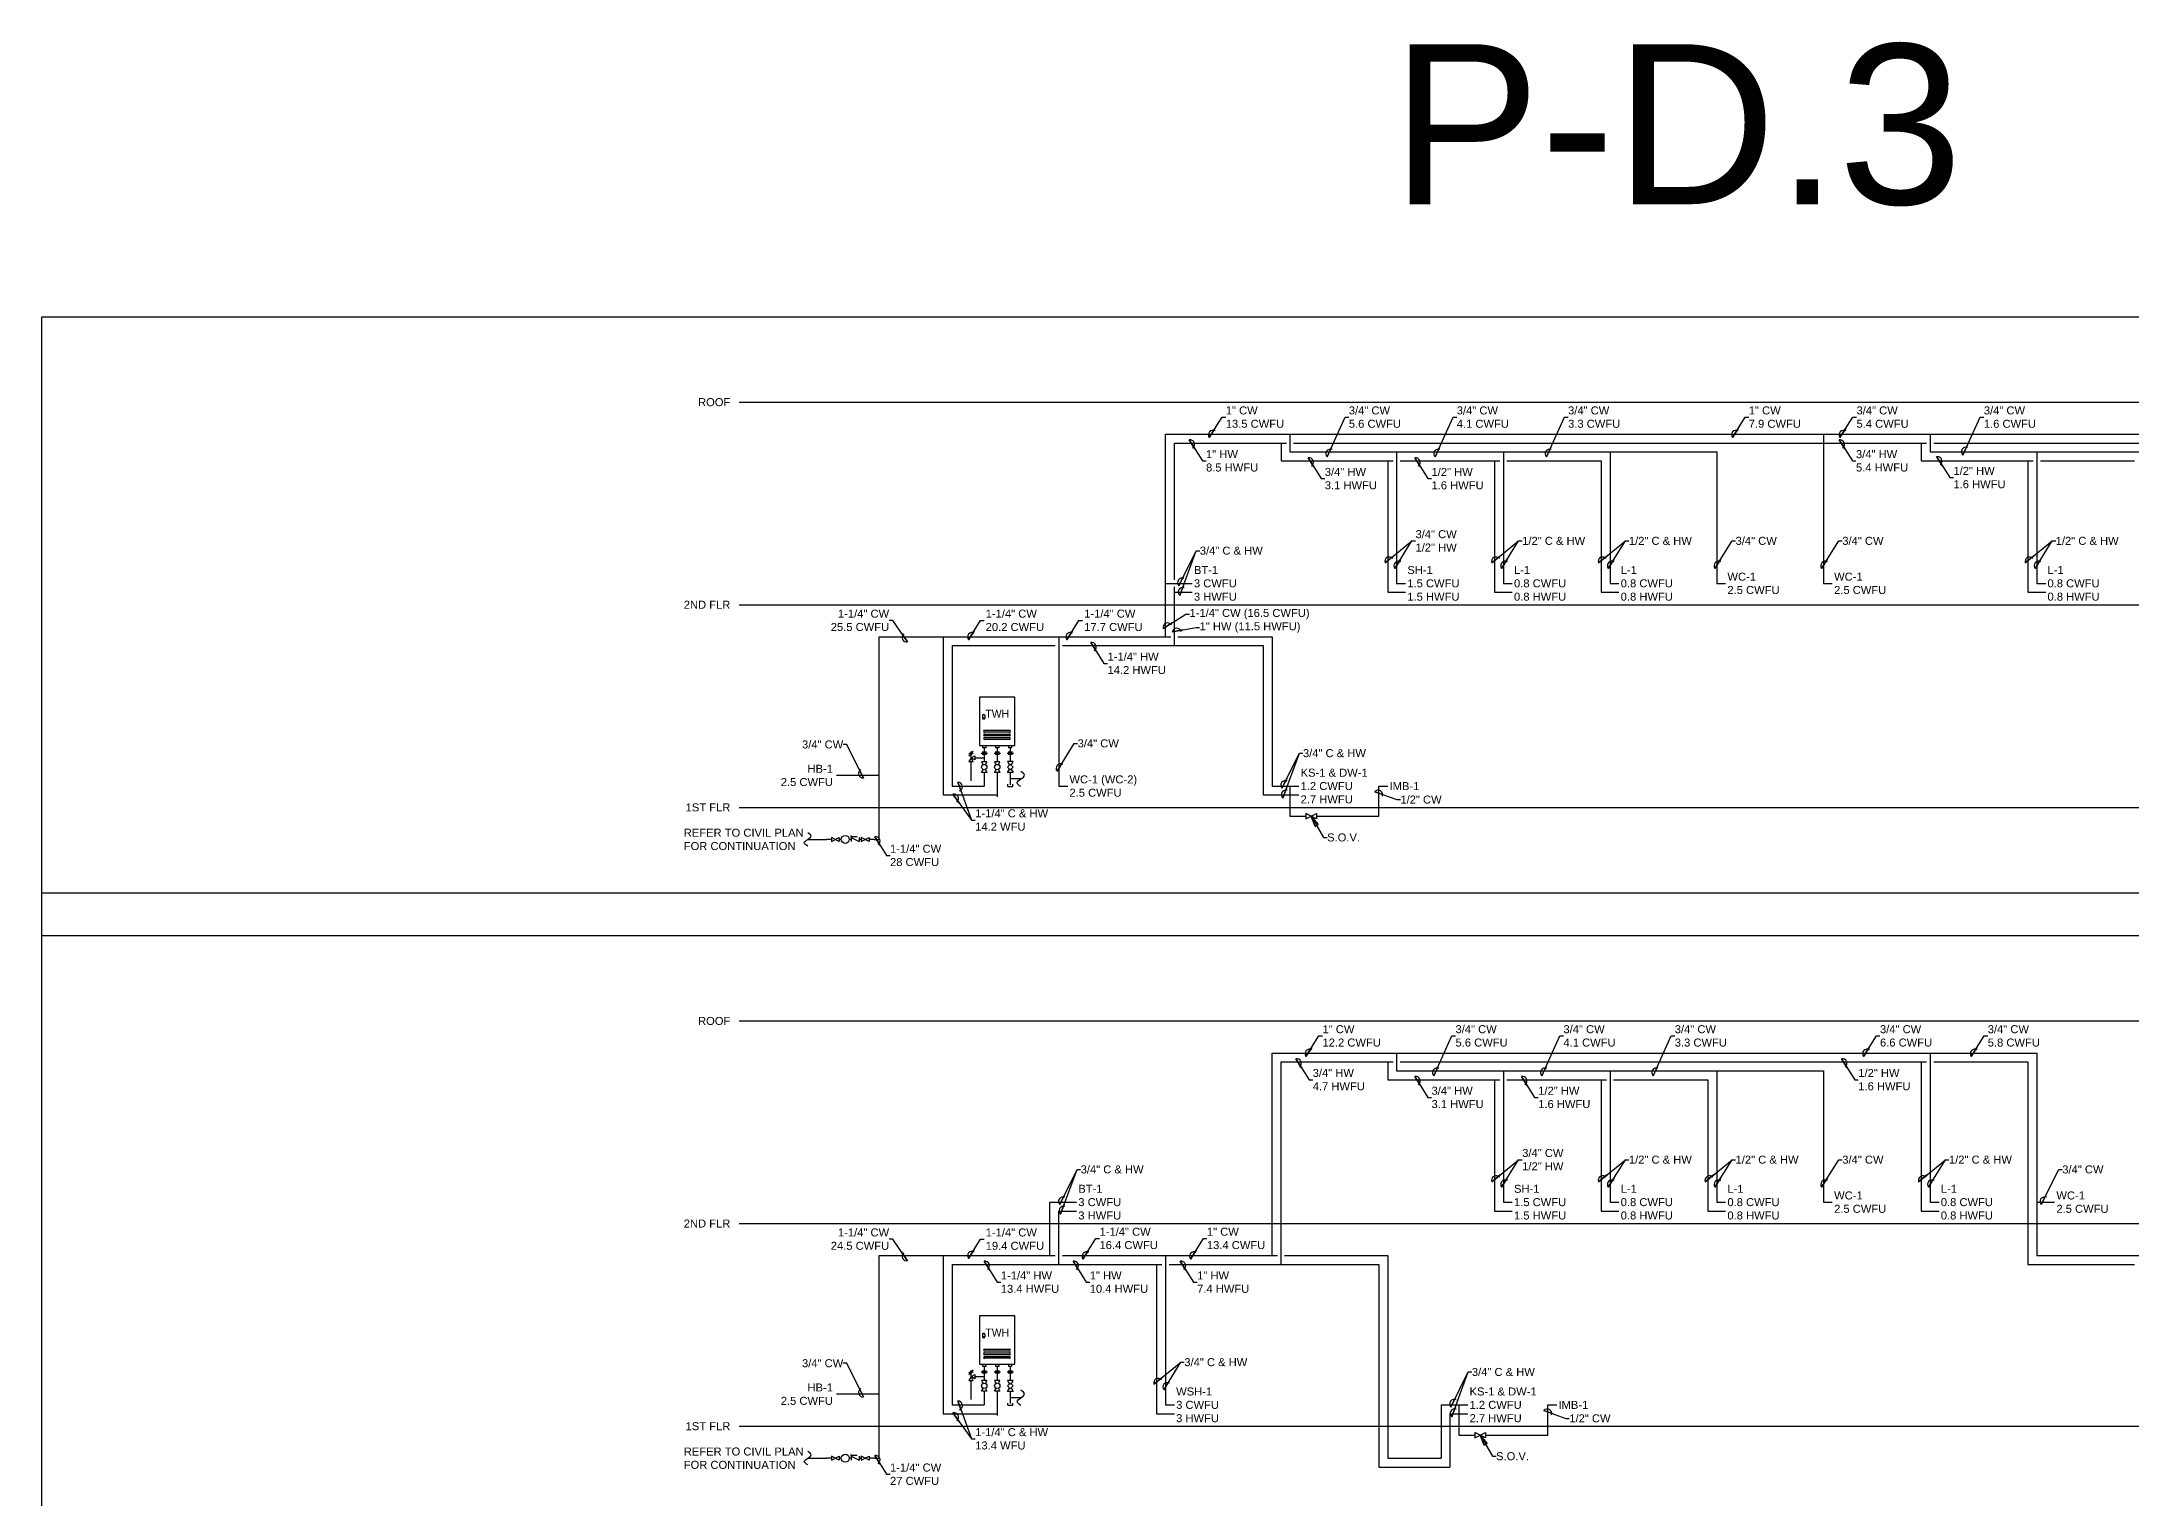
# Model space of a CAD drawing. Extents: x -1750 to 6031, y -1833 to 2182.
# Drawn here: x 2221 to 3396, y 979 to 1798 of the extents above; entities that cross this region are included whole.
import ezdxf
from ezdxf.enums import TextEntityAlignment as Align

# ---------------------------------------------------------------- set-up
doc = ezdxf.new("R2010")
doc.units = 0
doc.header["$LTSCALE"] = 24
doc.header["$MEASUREMENT"] = 0
doc.layers.get('0').update_dxf_attribs({"color": 8})
for name, color, linetype in [('DIAGRAM_LEVEL', 1, 'Continuous'), ('GEC_BORDER', 2, 'Continuous'), ('PLUM-CW', 3, 'Cold_Water_Flow'), ('PLUM-DIM', 1, 'Continuous'), ('PLUM-DIM-CW-TEXT', 2, 'Continuous'), ('PLUM-EQUIP', 5, 'Continuous'), ('PLUM-GAS_LP', 151, 'Gas_LP'), ('PLUM-HW', 2, 'Hot_Water_Flow'), ('PLUM-TEXT', 2, 'Continuous'), ('PLUM-TP_RELIEF', 30, 'Temp_and_Press')]:
    doc.layers.add(name, color=color, linetype=linetype)
doc.layers.add('GEC_NO PLOT', color=7, linetype='Continuous', plot=False)
doc.styles.add('A2', font='arial.ttf', dxfattribs={"height": 4.5})
doc.styles.add('ARC-TEXT', font='arial.ttf', dxfattribs={"width": 1.00018, "height": 4.5})
doc.styles.get("Standard").update_dxf_attribs({"font": 'arial.ttf'})
doc.linetypes.add('Cold_Water_Flow', pattern='A,0.875,-0.125,0,-0.125,0.875,-0.125,["CW",Standard,S=0.1,R=0,X=-0.12585,Y=-0.05],-0.1,0.875,[1,GEC_FlowArrow.shx,S=0.0625,R=0,X=0,Y=0],0.5', length=3.6)
doc.linetypes.add('Gas_LP', pattern='A,3.2,-0.25,["G",Standard,S=0.1,R=0,X=-0.12585,Y=-0.05],-0.065', length=3.515)
doc.linetypes.add('Hot_Water_Flow', pattern='A,0.8125,-0.125,0,-0.125,0,-0.125,0.875,-0.125,["HW",Standard,S=0.1,R=0,X=-0.12585,Y=-0.05],-0.1,0.875,[1,GEC_FlowArrow.shx,S=0.0625,R=0,X=0,Y=0],0.5', length=3.6625)
doc.linetypes.add('Temp_and_Press', pattern='A,3,-0.25,["T&P",Standard,S=0.1,R=0,X=-0.125,Y=-0.05],-0.2665', length=3.5165)
doc.dimstyles.new('Standard1', dxfattribs={"dimscale": 24, "dimtxt": 4.5, "dimasz": 0.25, "dimexe": 0.18, "dimexo": 0.0625, "dimgap": 2, "dimtad": 0, "dimtih": 1, "dimtoh": 1, "dimdec": 8, "dimzin": 0, "dimdsep": 46, "dimlunit": 4, "dimtxsty": 'Standard', "dimcen": 0.089844, "dimclre": 256, "dimadec": 0, "dimazin": 0, "dimtfac": 1, "dimtdec": 8, "dimtofl": 0, "dimtmove": 0, "dimatfit": 3, "dimldrblk": 'CLOSEDBLANK', "dimfxl": 1, "dimtolj": 1, "dimtzin": 0, "dimarcsym": 0})
doc.dimstyles.new('Standard2', dxfattribs={"dimscale": 24, "dimtxt": 0.18, "dimasz": 0.25, "dimexe": 0.18, "dimexo": 0.0625, "dimgap": 0.09, "dimtad": 0, "dimtih": 1, "dimtoh": 1, "dimdec": 4, "dimzin": 0, "dimdsep": 46, "dimlunit": 4, "dimtxsty": 'Standard', "dimcen": 0.089844, "dimadec": 0, "dimazin": 0, "dimtfac": 1, "dimtdec": 4, "dimtofl": 0, "dimtmove": 0, "dimatfit": 3, "dimldrblk": 'loop', "dimfxl": 1, "dimfrac": 2, "dimtolj": 1, "dimtzin": 0, "dimarcsym": 0})

# ---------------------------------------------------------------- blocks, each defined once
blk = doc.blocks.new('PLBG_Water Submeter')
for p, q in [((3.75, 0), (0, 0)), ((11.25, 0), (9.75, 0)), ((18.75, 0), (17.25, 0)), ((26.25, 0), (24.75, 0)), ((36, 0), (32.25, 0))]:
    blk.add_line(p, q)
at = {"linetype": 'ByBlock'}
for p, q in [((9.75, -1.5), (3.75, 1.5)), ((3.75, -1.5), (9.75, 1.5)), ((3.75, 1.5), (3.75, -1.5)), ((9.75, 1.5), (9.75, -1.5)), ((18.75, 2.25), (23.25, 2.25)), ((18.75, 1.5), (24.75, -1.5)), ((18.75, 1.5), (18.75, -1.5)), ((24.75, 1.5), (24.75, -1.5)), ((32.25, -1.5), (26.25, 1.5)), ((26.25, -1.5), (32.25, 1.5)), ((26.25, 1.5), (26.25, -1.5)), ((32.25, 1.5), (32.25, -1.5))]:
    blk.add_line(p, q, dxfattribs=at)
at = {"linetype": 'ByBlock', "const_width": 0.75}
blk.add_lwpolyline([(18.375, 2.25, 1), (19.125, 2.25, 1)], format="xyb", close=True, dxfattribs=at)
at = {"color": 5}
blk.add_circle((14.25, 0), 3, dxfattribs=at)
at = {"linetype": 'ByBlock'}
blk.add_solid([(23.25, 2.25), (21.75, 2.625), (21.75, 1.875)], dxfattribs=at)
blk = doc.blocks.new('*U52')
at = {"linetype": 'Continuous'}
blk.add_spline([(3.7, 0), (1.9, -1.9), (0, 0), (-1.9, 1.9), (-3.8, 0)], degree=3, dxfattribs=at)
blk = doc.blocks.new('PLBG_Diagram_TWH')
at = {"layer": 'PLUM-CW', "color": 2}
for p, q in [((11.7, -31.7), (8.1, -31.7)), ((11.1, -31.1), (8.7, -31.1)), ((11.1, -32.3), (8.7, -32.3))]:
    blk.add_line(p, q, dxfattribs=at)
at = {"layer": 'PLUM-CW'}
for p, q in [((9.9, -28.5), (9.9, -31.1)), ((9.9, -32.6), (9.9, -36.4)), ((8.4, -36.4), (9.2, -38.1)), ((11.4, -36.4), (8.4, -36.4)), ((8.4, -42.4), (9.2, -40.8)), ((11.4, -42.4), (8.4, -42.4)), ((9.9, -42.4), (9.9, -56.1)), ((10.6, -38.1), (11.4, -36.4)), ((10.6, -40.8), (11.4, -42.4))]:
    blk.add_line(p, q, dxfattribs=at)
blk.add_circle((9.9, -39.4), 1.5, dxfattribs=at)
at = {"layer": 'PLUM-EQUIP', "color": 8}
for p, q in [((1.6, -10.3), (1.6, -11.9)), ((2.1, -9.9), (2.5, -9.9)), ((2.9, -10.3), (2.9, -11.9)), ((2.1, -12.3), (2.5, -12.3)), ((2.8, -18.7), (16.7, -18.7)), ((16.7, -19.8), (2.8, -19.8)), ((2.8, -20.8), (16.7, -20.8)), ((16.7, -21.9), (2.8, -21.9)), ((2.8, -22.8), (16.7, -22.8)), ((16.7, -23.9), (2.8, -23.9))]:
    blk.add_line(p, q, dxfattribs=at)
at = {"layer": 'PLUM-EQUIP'}
for points in [[(0, -27.2), (19.8, -27.2), (19.8, 0), (0, 0)], [(1.8, -27.2), (3.4, -27.2), (3.4, -28.5), (1.8, -28.5)], [(9.1, -27.2), (10.7, -27.2), (10.7, -28.5), (9.1, -28.5)], [(16.4, -27.2), (18, -27.2), (18, -28.5), (16.4, -28.5)]]:
    blk.add_lwpolyline(points, close=True, dxfattribs=at)
at = {"layer": 'PLUM-EQUIP', "color": 8}
blk.add_circle((2.3, -11.8), 0.182, dxfattribs=at)
for centre, radius, start, end in [((2.1, -10.3), 0.442, 90, 180), ((2.5, -10.3), 0.442, 0, 90), ((2.1, -11.9), 0.442, 180, 270), ((2.8, -19.3), 0.557, 90, 270), ((2.8, -21.3), 0.557, 90, 270), ((2.8, -23.4), 0.557, 90, 270), ((2.5, -11.9), 0.442, 270, 0), ((16.7, -19.3), 0.557, 270, 90), ((16.7, -21.3), 0.557, 270, 90), ((16.7, -23.4), 0.557, 270, 90)]:
    blk.add_arc(centre, radius, start, end, dxfattribs=at)
at = {"layer": 'PLUM-GAS_LP', "color": 2}
for p, q in [((19, -31.7), (15.4, -31.7)), ((18.4, -31.1), (16, -31.1)), ((18.4, -32.3), (16, -32.3))]:
    blk.add_line(p, q, dxfattribs=at)
at = {"layer": 'PLUM-GAS_LP', "ltscale": 6}
for p, q in [((17.2, -28.5), (17.2, -31.1)), ((17.2, -32.6), (17.2, -36.3)), ((17.2, -42.5), (17.2, -49.4)), ((23.2, -46.1), (17.2, -46.1)), ((18.6, -50.3), (18.6, -49.1))]:
    blk.add_line(p, q, dxfattribs=at)
at = {"layer": 'PLUM-GAS_LP', "linetype": 'ByBlock'}
for p, q in [((15.7, -36.3), (16.7, -38.4)), ((18.8, -36.3), (15.7, -36.3)), ((15.7, -42.5), (16.7, -40.5)), ((18.8, -42.5), (15.7, -42.5)), ((17.8, -38.4), (18.8, -36.3)), ((17.8, -40.5), (18.8, -42.5))]:
    blk.add_line(p, q, dxfattribs=at)
at = {"layer": 'PLUM-GAS_LP'}
for p, q in [((17.2, -37.8), (15.7, -39.4)), ((15.7, -39.4), (17.2, -41)), ((18.8, -39.4), (17.2, -37.8)), ((17.2, -41), (18.8, -39.4)), ((15.9, -50.3), (15.9, -49.1)), ((15.9, -50.3), (18.6, -50.3))]:
    blk.add_line(p, q, dxfattribs=at)
at = {"layer": 'PLUM-GAS_LP', "ltscale": 6}
blk.add_spline([(23.2, -50.4), (21.1, -48.3), (23.2, -46.1), (25.3, -44), (23.2, -41.9)], degree=3, dxfattribs=at)
at = {"layer": 'PLUM-HW'}
for p, q in [((4.4, -31.7), (0.8, -31.7)), ((3.8, -31.1), (1.4, -31.1)), ((3.8, -32.3), (1.4, -32.3)), ((2.6, -28.5), (2.6, -31.1)), ((2.6, -32.3), (2.6, -36.4)), ((1.1, -36.4), (1.9, -38.1)), ((4.1, -36.4), (1.1, -36.4)), ((1.1, -42.4), (1.9, -40.8)), ((4.1, -42.4), (1.1, -42.4)), ((2.6, -42.4), (2.6, -50.1)), ((3.3, -38.1), (4.1, -36.4)), ((3.3, -40.8), (4.1, -42.4))]:
    blk.add_line(p, q, dxfattribs=at)
blk.add_circle((2.6, -39.4), 1.5, dxfattribs=at)
at = {"layer": 'PLUM-TP_RELIEF', "color": 2}
for p, q in [((-6, -32), (-3.7, -30.4)), ((-6, -33), (-3.7, -31.3)), ((-4.8, -34.2), (-4.8, -30.7))]:
    blk.add_line(p, q, dxfattribs=at)
at = {"layer": 'PLUM-TP_RELIEF'}
for p, q in [((-2.8, -34.2), (2.6, -34.2)), ((-4.8, -47.1), (-4.8, -36.3))]:
    blk.add_line(p, q, dxfattribs=at)
at = {"layer": 'PLUM-TP_RELIEF', "color": 2}
for points in [[(-3.6, -36.3), (-4.8, -34.2), (-6, -36.3)], [(-2.8, -35.4), (-4.8, -34.2), (-2.8, -33.1)]]:
    blk.add_lwpolyline(points, close=True, dxfattribs=at)
at = {"layer": 'PLUM-TEXT', "style": 'ARC-TEXT', "width": 0.9304}
blk.add_text('TWH', height=4.5, dxfattribs=at).set_placement((9.9, -9.4), align=Align.MIDDLE_CENTER)
blk = doc.blocks.new('loop')
at = {"color": 0}
blk.add_lwpolyline([(-1, 0), (0, 0, -1)], format="xyb", dxfattribs=at)
blk.add_arc((-0.4, 0.15), 0.422, 182.4039, 339.5888, dxfattribs=at)
blk = doc.blocks.new('*U53')
at = {"linetype": 'Continuous'}
blk.add_spline([(3.7, 0), (1.9, -1.9), (0, 0), (-1.9, 1.9), (-3.8, 0)], degree=3, dxfattribs=at)
blk = doc.blocks.new('*U49')
at = {"linetype": 'ByBlock'}
for p, q in [((-1.5, -3), (1.5, 3)), ((-1.5, 3), (1.5, -3)), ((1.5, 3), (-1.5, 3)), ((1.5, -3), (-1.5, -3))]:
    blk.add_line(p, q, dxfattribs=at)
blk = doc.blocks.new('*U48')
at = {"linetype": 'ByBlock'}
for p, q in [((-1.5, -3), (1.5, 3)), ((-1.5, 3), (1.5, -3)), ((1.5, 3), (-1.5, 3)), ((1.5, -3), (-1.5, -3))]:
    blk.add_line(p, q, dxfattribs=at)
blk = doc.blocks.new('_ClosedBlank')
at = {"color": 0, "linetype": 'ByBlock', "lineweight": -2}
for p, q in [((-1, 0.17), (0, 0)), ((-1, 0.17), (-1, -0.17)), ((0, 0), (-1, -0.17))]:
    blk.add_line(p, q, dxfattribs=at)

msp = doc.modelspace()

# ---------------------------------------------------------------- linework, layer by layer
at = {"layer": 'DIAGRAM_LEVEL'}
for points in [[(2613.2, 1594.9), (3667.8, 1594.9)], [(2613.2, 1481), (3667.8, 1481)], [(2613.2, 1367), (3667.8, 1367)], [(2613.2, 1246.9), (3667.8, 1246.9)], [(2613.2, 1133), (3667.8, 1133)], [(2613.2, 1019), (3667.8, 1019)]]:
    msp.add_lwpolyline(points, dxfattribs=at)
at = {"layer": 'GEC_BORDER', "color": 5}
for p, q in [((2221, 1319), (4060, 1319)), ((2221, 1294.9), (4060, 1294.9))]:
    msp.add_line(p, q, dxfattribs=at)
at = {"layer": 'GEC_NO PLOT'}
msp.add_lwpolyline([(2221, 1642.9), (4060, 1642.9), (4060, 250.9), (2221, 250.9)], close=True, dxfattribs=at)
at = {"layer": 'PLUM-CW'}
for points in [[(2852.9, 1463), (2852.9, 1576.9)], [(2852.9, 1576.9), (3522.9, 1576.9)], [(2922.9, 1576.9), (2922.9, 1566.9)], [(3222.9, 1576.9), (3222.9, 1493)], [(3282.9, 1576.9), (3282.9, 1566.9)], [(2922.9, 1566.9), (3162.9, 1566.9)], [(2982.9, 1566.9), (2982.9, 1493)], [(3042.9, 1566.9), (3042.9, 1493)], [(3102.9, 1566.9), (3102.9, 1493)], [(3162.9, 1566.9), (3162.9, 1493)], [(3282.9, 1566.9), (3402.9, 1566.9)], [(3342.9, 1566.9), (3342.9, 1493)], [(2852.9, 1493), (2867.9, 1493)], [(2982.9, 1493), (2987.9, 1493)], [(3042.9, 1493), (3047.9, 1493)], [(3102.9, 1493), (3107.9, 1493)], [(3162.9, 1493), (3167.9, 1493)], [(3222.9, 1493), (3227.9, 1493)], [(3342.9, 1493), (3347.9, 1493)], [(2691.9, 1349), (2691.9, 1463)], [(2691.9, 1463), (2855.9, 1463)], [(2727.9, 1463), (2727.9, 1374)], [(2792.9, 1463), (2792.9, 1379)], [(2859.9, 1463), (2912.9, 1463)], [(2912.9, 1463), (2912.9, 1379)], [(2691.9, 1385), (2667.9, 1385)], [(2792.9, 1379), (2797.9, 1379)], [(2912.9, 1379), (2927.9, 1379)], [(2922.9, 1379), (2922.9, 1362), (2931.9, 1362)], [(2937.9, 1362), (2972.9, 1362), (2972.9, 1379)], [(2972.9, 1379), (2977.9, 1379)], [(2727.9, 1374), (2758.3, 1374)], [(2651.7, 1349), (2662.2, 1349)], [(2689.1, 1349), (2691.9, 1349)], [(2912.9, 1115), (2912.9, 1228.9)], [(2912.9, 1228.9), (3342.9, 1228.9)], [(2982.9, 1228.9), (2982.9, 1218.9)], [(3282.9, 1228.9), (3282.9, 1145)], [(3342.9, 1228.9), (3342.9, 1115)], [(2982.9, 1218.9), (3222.9, 1218.9)], [(3042.9, 1218.9), (3042.9, 1145)], [(3102.9, 1218.9), (3102.9, 1145)], [(3162.9, 1218.9), (3162.9, 1145)], [(3222.9, 1218.9), (3222.9, 1145)], [(2787.9, 1145), (2802.9, 1145)], [(2787.9, 1115), (2787.9, 1145)], [(3042.9, 1145), (3047.9, 1145)], [(3102.9, 1145), (3107.9, 1145)], [(3162.9, 1145), (3167.9, 1145)], [(3222.9, 1145), (3227.9, 1145)], [(3282.9, 1145), (3287.9, 1145)], [(3342.9, 1145), (3352.9, 1145)], [(2691.9, 1001), (2691.9, 1115)], [(2691.9, 1115), (2790.9, 1115)], [(2727.9, 1115), (2727.9, 1026)], [(2794.9, 1115), (2915.9, 1115)], [(2852.9, 1115), (2852.9, 1031)], [(2919.9, 1115), (2977.9, 1115)], [(2977.9, 1115), (2977.9, 1001)], [(3342.9, 1115), (3402.9, 1115)], [(2691.9, 1037), (2667.9, 1037)], [(2727.9, 1026), (2758.3, 1026)], [(2852.9, 1031), (2857.9, 1031)], [(3007.9, 1031), (3022.9, 1031)], [(3007.9, 1031), (3007.9, 1001)], [(3017.9, 1031), (3017.9, 1014), (3026.9, 1014)], [(3032.9, 1014), (3067.9, 1014), (3067.9, 1031)], [(3067.9, 1031), (3072.9, 1031)], [(2651.7, 1001), (2662.2, 1001)], [(2689.1, 1001), (2691.9, 1001)], [(2977.9, 1001), (3007.9, 1001)]]:
    msp.add_lwpolyline(points, dxfattribs=at)
at = {"layer": 'PLUM-HW'}
for points in [[(2857.9, 1571.9), (2920.9, 1571.9)], [(2857.9, 1495), (2857.9, 1571.9)], [(2917.9, 1571.9), (2917.9, 1561.9)], [(2924.9, 1571.9), (3280.9, 1571.9)], [(3277.9, 1571.9), (3277.9, 1561.9)], [(3284.9, 1571.9), (3460.9, 1571.9)], [(2917.9, 1561.9), (2980.9, 1561.9)], [(2977.9, 1561.9), (2977.9, 1488)], [(2984.9, 1561.9), (3040.9, 1561.9)], [(3037.9, 1561.9), (3037.9, 1488)], [(3044.9, 1561.9), (3097.9, 1561.9)], [(3097.9, 1561.9), (3097.9, 1488)], [(3277.9, 1561.9), (3340.9, 1561.9)], [(3337.9, 1561.9), (3337.9, 1488)], [(3344.9, 1561.9), (3397.9, 1561.9)], [(2857.9, 1458), (2857.9, 1491)], [(2857.9, 1488), (2867.9, 1488)], [(2977.9, 1488), (2987.9, 1488)], [(3037.9, 1488), (3047.9, 1488)], [(3097.9, 1488), (3107.9, 1488)], [(3337.9, 1488), (3347.9, 1488)], [(2732.9, 1458), (2732.9, 1379)], [(2732.9, 1458), (2790.9, 1458)], [(2794.9, 1458), (2907.9, 1458)], [(2907.9, 1458), (2907.9, 1374)], [(2732.9, 1379), (2750.9, 1379)], [(2907.9, 1374), (2927.9, 1374)], [(2917.9, 1110), (2917.9, 1223.9)], [(2917.9, 1223.9), (2980.9, 1223.9)], [(2977.9, 1223.9), (2977.9, 1213.9)], [(2984.9, 1223.9), (3280.9, 1223.9)], [(3277.9, 1223.9), (3277.9, 1140)], [(3284.9, 1223.9), (3337.9, 1223.9)], [(3337.9, 1223.9), (3337.9, 1110)], [(2977.9, 1213.9), (3040.9, 1213.9)], [(3037.9, 1213.9), (3037.9, 1140)], [(3044.9, 1213.9), (3100.9, 1213.9)], [(3097.9, 1213.9), (3097.9, 1140)], [(3104.9, 1213.9), (3157.9, 1213.9)], [(3157.9, 1213.9), (3157.9, 1140)], [(2792.9, 1140), (2802.9, 1140)], [(2792.9, 1110), (2792.9, 1140)], [(3037.9, 1140), (3047.9, 1140)], [(3097.9, 1140), (3107.9, 1140)], [(3157.9, 1140), (3167.9, 1140)], [(3277.9, 1140), (3287.9, 1140)], [(2732.9, 1110), (2732.9, 1031)], [(2732.9, 1110), (2850.9, 1110)], [(2847.9, 1110), (2847.9, 1026)], [(2854.9, 1110), (2972.9, 1110)], [(2972.9, 1110), (2972.9, 996)], [(3337.9, 1110), (3397.9, 1110)], [(2732.9, 1031), (2750.9, 1031)], [(2847.9, 1026), (2857.9, 1026)], [(3012.9, 1026), (3022.9, 1026)], [(3012.9, 1026), (3012.9, 996)], [(2972.9, 996), (3012.9, 996)]]:
    msp.add_lwpolyline(points, dxfattribs=at)

# ---------------------------------------------------------------- block references
at = {"layer": 'PLUM-CW'}
for p in [(2748.4, 1429.1), (2748.4, 1081.1)]:
    msp.add_blockref('PLBG_Diagram_TWH', p, dxfattribs=at)
at = {"layer": 'PLUM-CW', "xscale": -1, "rotation": 270}
for name, p in [('*U48', (2934.9, 1362)), ('*U49', (3029.9, 1014))]:
    msp.add_blockref(name, p, dxfattribs=at)
at = {"layer": 'PLUM-CW', "rotation": 270}
for name, p in [('*U53', (2651.7, 1349)), ('*U52', (2651.7, 1001))]:
    msp.add_blockref(name, p, dxfattribs=at)
at = {"layer": 'PLUM-CW', "xscale": 0.7472278021682934, "yscale": 0.7472278021682934, "zscale": 0.7472278021682934}
for p in [(2662.2, 1349), (2662.2, 1001)]:
    msp.add_blockref('PLBG_Water Submeter', p, dxfattribs=at)

# ---------------------------------------------------------------- texts
at = {"layer": 'DIAGRAM_LEVEL', "color": 2, "char_height": 4.5, "width": 32.385, "attachment_point": 6, "style": 'A2'}
for s, insert in [('ROOF', (2608.2, 1594.9)), ('2ND FLR', (2608.2, 1481)), ('1ST FLR', (2608.2, 1367)), ('ROOF', (2608.2, 1246.9)), ('2ND FLR', (2608.2, 1133)), ('1ST FLR', (2608.2, 1019))]:
    msp.add_mtext(s, dxfattribs=dict(at, insert=insert))
at = {"layer": 'GEC_NO PLOT', "insert": (3140.5, 1750.6), "char_height": 90, "width": 720, "attachment_point": 5, "style": 'A2'}
msp.add_mtext('P-D.3', dxfattribs=at)
at = {"layer": 'PLUM-DIM-CW-TEXT', "char_height": 4.5, "width": 88.858, "style": 'A2'}
for s, insert, attachment_point in [('1" CW\\P13.5 CWFU', (2886.8, 1586.5), 4), ('3/4" CW\\P5.6 CWFU', (2956, 1586.5), 4), ('3/4" CW\\P4.1 CWFU', (3016.7, 1586.5), 4), ('3/4" CW\\P3.3 CWFU', (3079.3, 1586.5), 4), ('1" CW\\P7.9 CWFU', (3180.9, 1586.5), 4), ('3/4" CW\\P5.4 CWFU', (3241.5, 1586.5), 4), ('3/4" CW\\P1.6 CWFU', (3313.1, 1586.5), 4), ('1" HW\\P8.5 HWFU', (2875.7, 1561.9), 4), ('3/4" HW\\P5.4 HWFU', (3241.2, 1561.9), 4), ('3/4" HW\\P3.1 HWFU', (2942.5, 1551.9), 4), ('1/2" HW\\P1.6 HWFU', (3002.5, 1551.9), 4), ('1/2" HW\\P1.6 HWFU', (3296, 1552.5), 4), ('3/4" CW \\P1/2" HW', (2993.5, 1516.9), 4), ('1/2" C & HW', (3053.5, 1516.9), 4), ('1/2" C & HW', (3113.5, 1516.9), 4), ('3/4" CW', (3173.5, 1516.9), 4), ('3/4" CW', (3233.5, 1516.9), 4), ('1/2" C & HW', (3353.5, 1516.9), 4), ('3/4" C & HW', (2872.2, 1511.4), 4), ('BT-1\\P3 CWFU\\P3 HWFU', (2868.9, 1493), 4), ('SH-1\\P1.5 CWFU\\P1.5 HWFU', (2988.9, 1493), 4), ('L-1\\P0.8 CWFU\\P0.8 HWFU', (3048.9, 1493), 4), ('L-1\\P0.8 CWFU\\P0.8 HWFU', (3108.9, 1493), 4), ('WC-1\\P2.5 CWFU', (3168.9, 1493), 4), ('WC-1\\P2.5 CWFU', (3228.9, 1493), 4), ('L-1\\P0.8 CWFU\\P0.8 HWFU', (3348.9, 1493), 4), ('1-1/4" CW\\P25.5 CWFU', (2697.5, 1472.2), 6), ('1-1/4" CW\\P20.2 CWFU', (2751.8, 1472.2), 4), ('1-1/4" CW\\P17.7 CWFU', (2807.2, 1472.2), 4), ('1-1/4" CW (16.5 CWFU)', (2866.4, 1475.7), 4), ('1" HW (11.5 HWFU)', (2872.1, 1468.2), 4), ('1-1/4" HW\\P14.2 HWFU', (2820.3, 1448), 4), ('3/4" CW', (2671.7, 1402.4), 6), ('3/4" CW', (2803.5, 1403), 4), ('3/4" C & HW', (2930.2, 1397.5), 4), ('HB-1\\P2.5 CWFU', (2665.9, 1385), 6), ('KS-1 & DW-1\\P1.2 CWFU\\P2.7 HWFU', (2928.9, 1379), 4), ('WC-1 (WC-2)\\P2.5 CWFU', (2798.9, 1379), 4), ('IMB-1', (2978.9, 1379), 4), ('1-1/4" C & HW\\P14.2 WFU', (2745.9, 1359.9), 4), ('1/2" CW', (2985, 1371.4), 4), ('REFER TO CIVIL PLAN \\PFOR CONTINUATION', (2582, 1349), 4), ('S.O.V.', (2943.8, 1350.1), 4), ('1-1/4" CW\\P28 CWFU', (2698, 1340), 4), ('1" CW\\P12.2 CWFU', (2941.2, 1238.5), 4), ('3/4" CW\\P5.6 CWFU', (3016, 1238.5), 4), ('3/4" CW\\P4.1 CWFU', (3076.7, 1238.5), 4), ('3/4" CW\\P3.3 CWFU', (3139.3, 1238.5), 4), ('3/4" CW\\P6.6 CWFU', (3254.7, 1238.5), 4), ('3/4" CW\\P5.8 CWFU', (3315.3, 1238.5), 4), ('3/4" HW\\P4.7 HWFU', (2935.7, 1213.9), 4), ('1/2" HW\\P1.6 HWFU', (3242.5, 1213.9), 4), ('3/4" HW\\P3.1 HWFU', (3002.5, 1203.9), 4), ('1/2" HW\\P1.6 HWFU', (3062.5, 1203.9), 4), ('3/4" CW \\P1/2" HW', (3053.5, 1168.9), 4), ('3/4" C & HW', (2805.2, 1163.4), 4), ('1/2" C & HW', (3113.5, 1168.9), 4), ('1/2" C & HW', (3173.5, 1168.9), 4), ('3/4" CW', (3233.5, 1168.9), 4), ('1/2" C & HW', (3293.5, 1168.9), 4), ('3/4" CW', (3357.2, 1163.4), 4), ('BT-1\\P3 CWFU\\P3 HWFU', (2803.9, 1145), 4), ('SH-1\\P1.5 CWFU\\P1.5 HWFU', (3048.9, 1145), 4), ('L-1\\P0.8 CWFU\\P0.8 HWFU', (3108.9, 1145), 4), ('L-1\\P0.8 CWFU\\P0.8 HWFU', (3168.9, 1145), 4), ('L-1\\P0.8 CWFU\\P0.8 HWFU', (3288.9, 1145), 4), ('WC-1\\P2.5 CWFU', (3228.9, 1145), 4), ('WC-1\\P2.5 CWFU', (3353.9, 1145), 4), ('1-1/4" CW\\P24.5 CWFU', (2697.5, 1124.2), 6), ('1-1/4" CW\\P19.4 CWFU', (2751.8, 1124.2), 4), ('1-1/4" CW\\P16.4 CWFU', (2815.8, 1124.6), 4), ('1" CW\\P13.4 CWFU', (2876.2, 1124.6), 4), ('1-1/4" HW\\P13.4 HWFU', (2760.3, 1100), 4), ('1" HW\\P10.4 HWFU', (2810.3, 1100), 4), ('1" HW\\P7.4 HWFU', (2870.7, 1100), 4), ('3/4" C & HW', (2863.5, 1055), 4), ('3/4" CW', (2671.7, 1054.4), 6), ('3/4" C & HW', (3025.2, 1049.5), 4), ('HB-1\\P2.5 CWFU', (2665.9, 1037), 6), ('WSH-1\\P3 CWFU\\P3 HWFU', (2858.9, 1031), 4), ('KS-1 & DW-1\\P1.2 CWFU\\P2.7 HWFU', (3023.9, 1031), 4), ('IMB-1', (3073.9, 1031), 4), ('1/2" CW', (3080, 1023.4), 4), ('1-1/4" C & HW\\P13.4 WFU', (2745.9, 1011.9), 4), ('REFER TO CIVIL PLAN \\PFOR CONTINUATION', (2582, 1001), 4), ('S.O.V.', (3038.8, 1002.1), 4), ('1-1/4" CW\\P27 CWFU', (2698, 992), 4)]:
    msp.add_mtext(s, dxfattribs=dict(at, insert=insert, attachment_point=attachment_point))

# ---------------------------------------------------------------- leaders
at = {"layer": 'PLUM-DIM'}
for points, dimstyle in [([(2877.5, 1575), (2884.8, 1586.5), (2886.8, 1586.5)], 'Standard2'), ([(2943.8, 1564.1), (2954, 1586.5), (2956, 1586.5)], 'Standard2'), ([(3004.5, 1564.1), (3014.7, 1586.5), (3016.7, 1586.5)], 'Standard2'), ([(3067.1, 1564.1), (3077.3, 1586.5), (3079.3, 1586.5)], 'Standard2'), ([(3171.7, 1575), (3178.9, 1586.5), (3180.9, 1586.5)], 'Standard2'), ([(3232.2, 1575), (3239.5, 1586.5), (3241.5, 1586.5)], 'Standard2'), ([(3301.2, 1565.2), (3311.1, 1586.5), (3313.1, 1586.5)], 'Standard2'), ([(2866.2, 1573.7), (2873.7, 1561.9), (2875.7, 1561.9)], 'Standard2'), ([(2933.1, 1563.7), (2940.5, 1551.9), (2942.5, 1551.9)], 'Standard2'), ([(2993.1, 1563.7), (3000.5, 1551.9), (3002.5, 1551.9)], 'Standard2'), ([(3231.7, 1573.7), (3239.2, 1561.9), (3241.2, 1561.9)], 'Standard2'), ([(3286.5, 1564.3), (3294, 1552.5), (3296, 1552.5)], 'Standard2'), ([(2976.4, 1504.5), (2991.5, 1516.9), (2993.5, 1516.9)], 'Standard2'), ([(2981.9, 1501.4), (2991.5, 1516.9), (2993.5, 1516.9)], 'Standard2'), ([(3036.4, 1504.5), (3051.5, 1516.9), (3053.5, 1516.9)], 'Standard2'), ([(3041.9, 1501.4), (3051.5, 1516.9), (3053.5, 1516.9)], 'Standard2'), ([(3096.4, 1504.5), (3111.5, 1516.9), (3113.5, 1516.9)], 'Standard2'), ([(3101.9, 1501.4), (3111.5, 1516.9), (3113.5, 1516.9)], 'Standard2'), ([(3161.9, 1501.4), (3171.5, 1516.9), (3173.5, 1516.9)], 'Standard2'), ([(3221.9, 1501.4), (3231.5, 1516.9), (3233.5, 1516.9)], 'Standard2'), ([(3336.4, 1504.5), (3351.5, 1516.9), (3353.5, 1516.9)], 'Standard2'), ([(3341.9, 1501.4), (3351.5, 1516.9), (3353.5, 1516.9)], 'Standard2'), ([(2860.4, 1491.7), (2870.2, 1511.4), (2872.2, 1511.4)], 'Standard2'), ([(2860.9, 1486.2), (2870.2, 1511.4), (2872.2, 1511.4)], 'Standard2'), ([(2707.9, 1460.1), (2699.5, 1472.2), (2697.5, 1472.2)], 'Standard2'), ([(2742.1, 1461.3), (2748.9, 1472.2), (2750.9, 1472.2)], 'Standard2'), ([(2797.4, 1461.3), (2804.2, 1472.2), (2806.2, 1472.2)], 'Standard2'), ([(2851.6, 1467.7), (2864.4, 1475.7), (2866.4, 1475.7)], 'Standard2'), ([(2810.9, 1459.8), (2818.3, 1448), (2820.3, 1448)], 'Standard2'), ([(2856.7, 1465.7), (2870.1, 1468.2), (2872.1, 1468.2)], 'Standard2'), ([(2683.1, 1383.5), (2673.7, 1402.4), (2671.7, 1402.4)], 'Standard2'), ([(2791.9, 1387.4), (2801.5, 1403), (2803.5, 1403)], 'Standard2'), ([(2918.4, 1377.8), (2928.2, 1397.5), (2930.2, 1397.5)], 'Standard2'), ([(2918.9, 1372.3), (2928.2, 1397.5), (2930.2, 1397.5)], 'Standard2'), ([(2733.4, 1374.5), (2743.9, 1359.9), (2745.9, 1359.9)], 'Standard2'), ([(2736.2, 1381.2), (2743.9, 1359.9), (2745.9, 1359.9)], 'Standard2'), ([(2970.6, 1375.8), (2983, 1371.4), (2985, 1371.4)], 'Standard2'), ([(2934.9, 1362), (2941.8, 1350.1), (2943.8, 1350.1)], 'Standard1'), ([(2689.4, 1350.5), (2696, 1340), (2698, 1340)], 'Standard2'), ([(2931.9, 1227), (2939.2, 1238.5), (2941.2, 1238.5)], 'Standard2'), ([(3003.8, 1216.1), (3014, 1238.5), (3016, 1238.5)], 'Standard2'), ([(3064.5, 1216.1), (3074.7, 1238.5), (3076.7, 1238.5)], 'Standard2'), ([(3127.1, 1216.1), (3137.3, 1238.5), (3139.3, 1238.5)], 'Standard2'), ([(3245.4, 1227), (3252.7, 1238.5), (3254.7, 1238.5)], 'Standard2'), ([(3306, 1227), (3313.3, 1238.5), (3315.3, 1238.5)], 'Standard2'), ([(2926.2, 1225.7), (2933.7, 1213.9), (2935.7, 1213.9)], 'Standard2'), ([(3233.1, 1225.7), (3240.5, 1213.9), (3242.5, 1213.9)], 'Standard2'), ([(2993.1, 1215.7), (3000.5, 1203.9), (3002.5, 1203.9)], 'Standard2'), ([(3053.1, 1215.7), (3060.5, 1203.9), (3062.5, 1203.9)], 'Standard2'), ([(2793.4, 1143.7), (2803.2, 1163.4), (2805.2, 1163.4)], 'Standard2'), ([(2793.9, 1138.2), (2803.2, 1163.4), (2805.2, 1163.4)], 'Standard2'), ([(3036.4, 1156.5), (3051.5, 1168.9), (3053.5, 1168.9)], 'Standard2'), ([(3041.9, 1153.4), (3051.5, 1168.9), (3053.5, 1168.9)], 'Standard2'), ([(3096.4, 1156.5), (3111.5, 1168.9), (3113.5, 1168.9)], 'Standard2'), ([(3101.9, 1153.4), (3111.5, 1168.9), (3113.5, 1168.9)], 'Standard2'), ([(3156.4, 1156.5), (3171.5, 1168.9), (3173.5, 1168.9)], 'Standard2'), ([(3161.9, 1153.4), (3171.5, 1168.9), (3173.5, 1168.9)], 'Standard2'), ([(3221.9, 1153.4), (3231.5, 1168.9), (3233.5, 1168.9)], 'Standard2'), ([(3276.4, 1156.5), (3291.5, 1168.9), (3293.5, 1168.9)], 'Standard2'), ([(3281.9, 1153.4), (3291.5, 1168.9), (3293.5, 1168.9)], 'Standard2'), ([(3345.4, 1143.7), (3355.2, 1163.4), (3357.2, 1163.4)], 'Standard2'), ([(2707.9, 1112.1), (2699.5, 1124.2), (2697.5, 1124.2)], 'Standard2'), ([(2742.1, 1113.3), (2748.9, 1124.2), (2750.9, 1124.2)], 'Standard2'), ([(2806.5, 1113), (2813.8, 1124.6), (2815.8, 1124.6)], 'Standard2'), ([(2866.9, 1113), (2874.2, 1124.6), (2876.2, 1124.6)], 'Standard2'), ([(2750.9, 1111.8), (2758.3, 1100), (2760.3, 1100)], 'Standard2'), ([(2800.9, 1111.8), (2808.3, 1100), (2810.3, 1100)], 'Standard2'), ([(2861.2, 1111.8), (2868.7, 1100), (2870.7, 1100)], 'Standard2'), ([(2683.1, 1035.5), (2673.7, 1054.4), (2671.7, 1054.4)], 'Standard2'), ([(2846.4, 1042.6), (2861.5, 1055), (2863.5, 1055)], 'Standard2'), ([(2851.9, 1039.4), (2861.5, 1055), (2863.5, 1055)], 'Standard2'), ([(3013.4, 1029.8), (3023.2, 1049.5), (3025.2, 1049.5)], 'Standard2'), ([(3013.9, 1024.3), (3023.2, 1049.5), (3025.2, 1049.5)], 'Standard2'), ([(2733.4, 1026.5), (2743.9, 1011.9), (2745.9, 1011.9)], 'Standard2'), ([(2736.2, 1033.2), (2743.9, 1011.9), (2745.9, 1011.9)], 'Standard2'), ([(3065.6, 1027.8), (3078, 1023.4), (3080, 1023.4)], 'Standard2'), ([(3029.9, 1014), (3036.8, 1002.1), (3038.8, 1002.1)], 'Standard1'), ([(2689.4, 1002.5), (2696, 992), (2698, 992)], 'Standard2')]:
    msp.add_leader(points, dimstyle=dimstyle, override={"dimscale": 24}, dxfattribs=at)

doc.saveas('drawing.dxf')
